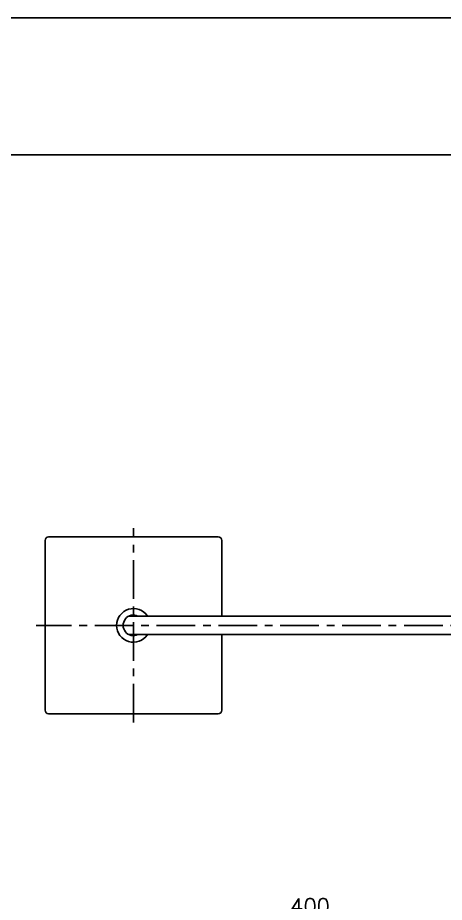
# Model space of a CAD drawing. Extents: x -7765 to -7345, y -606 to -12.
# Drawn here: x -7558.3 to -7461.7, y -212.1 to -12 of the extents above; entities that cross this region are included whole.
import ezdxf

# ---------------------------------------------------------------- set-up
doc = ezdxf.new("R2010")
doc.units = 0
doc.header["$LTSCALE"] = 7
doc.header["$MEASUREMENT"] = 0
doc.linetypes.add('CENTER', pattern=[2, 1.25, -0.25, 0.25, -0.25])
doc.layers.get('0').update_dxf_attribs({"color": 2, "linetype": 'CONTINUOUS'})
for name, color, linetype in [('CL', 1, 'CENTER'), ('D', 2, 'CONTINUOUS'), ('DWG', 7, 'CONTINUOUS')]:
    doc.layers.add(name, color=color, linetype=linetype)
doc.styles.add('GHS', font='romans', dxfattribs={"bigfont": 'ghs'})

msp = doc.modelspace()

# ---------------------------------------------------------------- linework, layer by layer
at = {"color": 4}
msp.add_line((-7356.32, -42.96), (-7731.32, -42.96), dxfattribs=at)
at = {"color": 7, "linetype": 'Continuous'}
msp.add_arc((-7532.07, -149.43), 3.8, 33.5477, 326.4523, dxfattribs=at)
at = {"layer": 'CL'}
for p, q in [((-7532.07, -171.43), (-7532.07, -127.43)), ((-7434.07, -149.43), (-7554.07, -149.43))]:
    msp.add_line(p, q, dxfattribs=at)
at = {"layer": 'D'}
msp.add_line((-7345.32, -11.96), (-7765.32, -11.96), dxfattribs=at)
at = {"layer": 'DWG'}
for p, q in [((-7512.87, -129.43), (-7551.27, -129.43)), ((-7552.07, -130.23), (-7552.07, -168.63)), ((-7512.07, -130.23), (-7512.07, -147.33)), ((-7533.08, -147.33), (-7448.9, -147.33)), ((-7533.08, -151.53), (-7448.9, -151.53)), ((-7512.07, -151.53), (-7512.07, -168.63)), ((-7512.87, -169.43), (-7551.27, -169.43))]:
    msp.add_line(p, q, dxfattribs=at)
for centre, radius, start, end in [((-7551.27, -130.23), 0.8, 90, 180), ((-7512.87, -130.23), 0.8, 0, 90), ((-7532.07, -149.43), 2.33, 64.3278, 295.6722), ((-7551.27, -168.63), 0.8, 180, 270), ((-7512.87, -168.63), 0.8, 270, 0)]:
    msp.add_arc(centre, radius, start, end, dxfattribs=at)

# ---------------------------------------------------------------- texts
at = {"insert": (-7492.09, -212.97), "char_height": 3.5, "attachment_point": 5, "style": 'GHS'}
msp.add_mtext('\\A1;400', dxfattribs=at)

doc.saveas('drawing.dxf')
